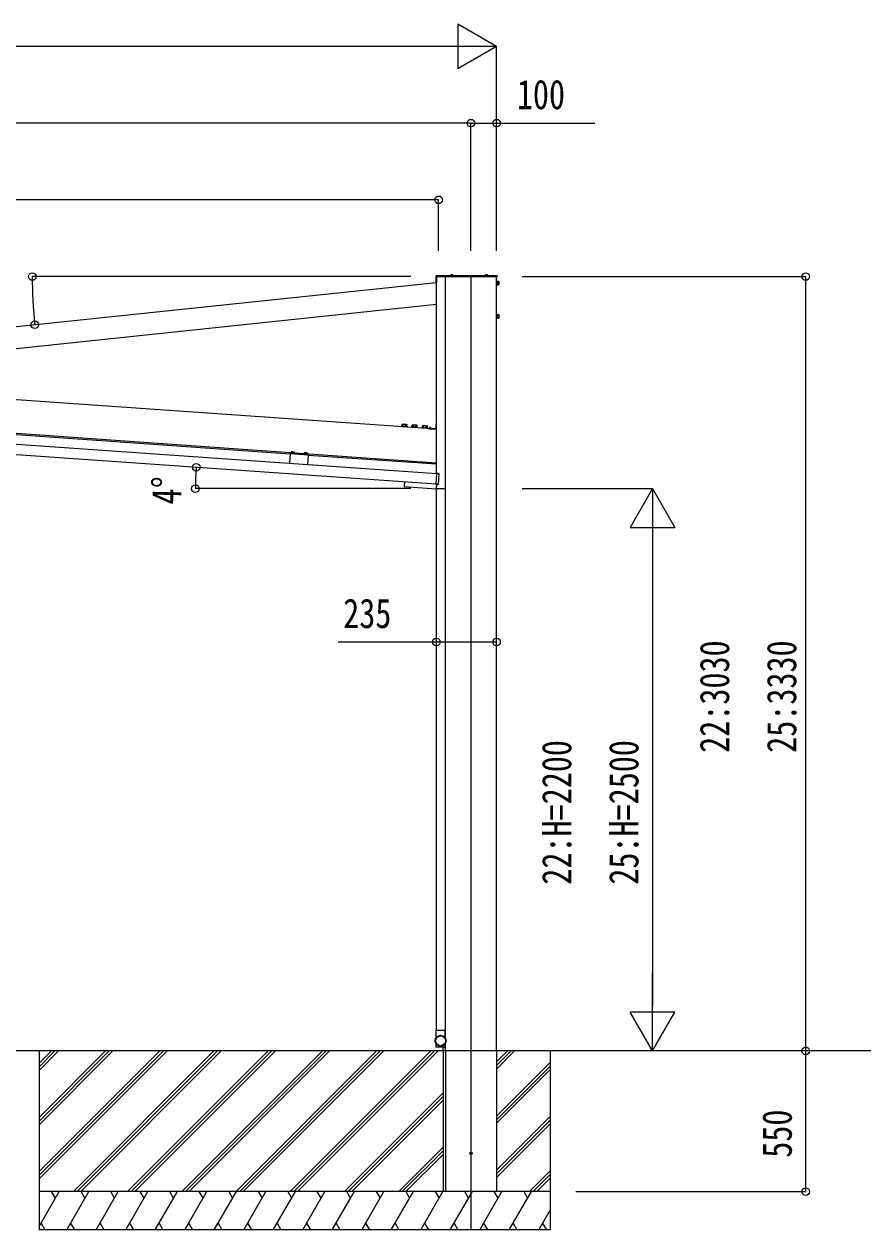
# Model space of a CAD drawing. Units: millimetres, scale not verified. Extents: x -14718 to 14718, y -10395 to 10395.
# Drawn here: x -950 to 2364, y -5948 to -1230 of the extents above; entities that cross this region are included whole.
import ezdxf
from ezdxf.enums import TextEntityAlignment as Align

# ---------------------------------------------------------------- set-up
doc = ezdxf.new("R2010")
doc.units = ezdxf.units.MM
doc.header["$LTSCALE"] = 40
for name, color, linetype in [('0-3_YKK_12', 2, 'Continuous'), ('0-4_YKK_13', 4, 'Continuous'), ('0-5_YKK_A1', 4, 'Continuous'), ('0-6_YKK_D', 6, 'Continuous')]:
    doc.layers.add(name, color=color, linetype=linetype)
doc.styles.add('ＭＳ ゴシック', font='')
doc.styles.get('ＭＳ ゴシック').set_extended_font_data('MS Gothic')

msp = doc.modelspace()

# ---------------------------------------------------------------- linework, layer by layer
at = {"layer": '0-3_YKK_12'}
msp.add_line((798.69, -2217.9), (798.69, -5947.9), dxfattribs=at)
at = {"layer": '0-4_YKK_13'}
for p, q in [((900.69, -2214.9), (663.19, -2214.9)), ((717.79, -2214.35), (717.79, -2214.15)), ((729.04, -2214.9), (718.34, -2214.9)), ((719, -2214.32), (718.91, -2214.57)), ((727.63, -2213.8), (719.75, -2213.8)), ((721.32, -2211.57), (722.54, -2214.03)), ((723.69, -2214.64), (722.54, -2214.03)), ((723.69, -2214.64), (724.83, -2214.03)), ((726.06, -2211.57), (724.83, -2214.03)), ((728.38, -2214.32), (728.47, -2214.57)), ((728.94, -2214.9), (728.59, -2214.9)), ((729.59, -2214.35), (729.59, -2214.15)), ((852.79, -2214.35), (852.79, -2214.15)), ((864.04, -2214.9), (853.34, -2214.9)), ((854, -2214.32), (853.91, -2214.57)), ((862.63, -2213.8), (854.75, -2213.8)), ((856.32, -2211.57), (857.54, -2214.03)), ((858.69, -2214.64), (857.54, -2214.03)), ((858.69, -2214.64), (859.83, -2214.03)), ((861.06, -2211.57), (859.83, -2214.03)), ((863.38, -2214.32), (863.47, -2214.57)), ((863.94, -2214.9), (863.59, -2214.9)), ((864.59, -2214.35), (864.59, -2214.15)), ((900.69, -2214.9), (900.69, -2217.9)), ((660.69, -2217.4), (660.69, -2240.9)), ((663.19, -2240.9), (660.69, -2240.9)), ((663.19, -2217.4), (663.19, -2240.9)), ((900.69, -2217.4), (663.19, -2217.4)), ((663.19, -2217.9), (900.69, -2217.9)), ((900.29, -2236.35), (901.89, -2236.35)), ((901.89, -2250.45), (900.29, -2250.45)), ((901.89, -2235.89), (906.81, -2235.89)), ((901.89, -2235.89), (901.89, -2250.9)), ((901.89, -2239.64), (906.81, -2239.64)), ((901.89, -2247.15), (906.81, -2247.15)), ((901.89, -2250.9), (906.81, -2250.9)), ((907.39, -2236.9), (906.81, -2235.89)), ((907.39, -2249.9), (906.81, -2250.9)), ((907.39, -2236.9), (907.39, -2249.9)), ((900.29, -2366.35), (901.89, -2366.35)), ((901.89, -2380.45), (900.29, -2380.45)), ((901.89, -2365.89), (906.81, -2365.89)), ((901.89, -2365.89), (901.89, -2380.9)), ((901.89, -2369.64), (906.81, -2369.64)), ((901.89, -2377.15), (906.81, -2377.15)), ((901.89, -2380.9), (906.81, -2380.9)), ((907.39, -2366.9), (906.81, -2365.89)), ((907.39, -2379.9), (906.81, -2380.9)), ((907.39, -2366.9), (907.39, -2379.9)), ((528.67, -2802.53), (529.11, -2796.3)), ((528.67, -2802.53), (548.25, -2803.89)), ((530.47, -2795.63), (529.11, -2796.3)), ((529.76, -2804.41), (529.88, -2802.61)), ((530.47, -2795.63), (547.43, -2796.82)), ((533.57, -2802.87), (534, -2796.64)), ((543.36, -2803.55), (543.79, -2797.33)), ((547.04, -2803.81), (546.92, -2805.61)), ((547.43, -2796.82), (548.69, -2797.67)), ((548.25, -2803.89), (548.69, -2797.67)), ((568.58, -2805.32), (569.01, -2799.09)), ((568.58, -2805.32), (588.16, -2806.68)), ((570.38, -2798.42), (569.01, -2799.09)), ((569.66, -2807.2), (569.79, -2805.4)), ((570.38, -2798.42), (587.33, -2799.61)), ((573.47, -2805.66), (573.91, -2799.43)), ((583.26, -2806.34), (583.7, -2800.12)), ((586.95, -2806.6), (586.82, -2808.4)), ((587.33, -2799.61), (588.59, -2800.46)), ((588.16, -2806.68), (588.59, -2800.46)), ((608.48, -2808.11), (608.91, -2801.88)), ((608.48, -2808.11), (628.06, -2809.48)), ((610.28, -2801.21), (608.91, -2801.88)), ((609.56, -2809.99), (609.69, -2808.19)), ((610.28, -2801.21), (627.24, -2802.4)), ((613.37, -2808.45), (613.81, -2802.22)), ((623.16, -2809.13), (623.6, -2802.91)), ((626.85, -2809.39), (626.72, -2811.19)), ((627.24, -2802.4), (628.5, -2803.25)), ((628.06, -2809.48), (628.5, -2803.25)), ((660.95, -2814.85), (633.02, -2812.89)), ((635.94, -2810.58), (635.9, -2811.09)), ((635.9, -2811.09), (643.38, -2811.61)), ((637.74, -2809.2), (638.51, -2811.12)), ((638.51, -2811.12), (638.79, -2811.29)), ((640.8, -2811.28), (640.5, -2811.41)), ((641.83, -2809.49), (640.8, -2811.28)), ((663.09, -2812.85), (663.09, -2794.85)), ((663.09, -2812.85), (663.09, -2794.85)), ((95.81, -2904.12), (95.56, -2907.67)), ((95.56, -2907.67), (107.08, -2908.47)), ((95.62, -2907.97), (95.64, -2907.67)), ((96.62, -2903.73), (95.81, -2904.12)), ((96.62, -2903.73), (106.59, -2904.43)), ((98.69, -2904.33), (98.44, -2907.87)), ((104.45, -2904.73), (104.2, -2908.27)), ((106.59, -2904.43), (107.33, -2904.93)), ((107.01, -2908.47), (106.99, -2908.77)), ((107.33, -2904.93), (107.08, -2908.47)), ((145.69, -2907.61), (145.44, -2911.16)), ((145.44, -2911.16), (156.96, -2911.96)), ((145.5, -2911.46), (145.52, -2911.16)), ((146.49, -2907.22), (145.69, -2907.61)), ((146.49, -2907.22), (156.47, -2907.92)), ((148.57, -2907.81), (148.32, -2911.36)), ((154.33, -2908.22), (154.08, -2911.76)), ((156.47, -2907.92), (157.21, -2908.42)), ((156.89, -2911.96), (156.87, -2912.26)), ((157.21, -2908.42), (156.96, -2911.96)), ((662.41, -3031.21), (665.39, -2988.54)), ((666.96, -2988.65), (665.39, -2988.54)), ((667.19, -2988.55), (673.08, -2988.97)), ((673.54, -2989.5), (670.61, -3031.4)), ((538, -3021.11), (536.71, -3039.56)), ((661.84, -3049.32), (537.64, -3040.63)), ((662.41, -3031.21), (663.97, -3031.32)), ((664.09, -3031.42), (662.9, -3048.39)), ((663.6, -3031.3), (663.6, -3031.3)), ((670.08, -3031.86), (664.2, -3031.45)), ((661.54, -5168.19), (661.28, -5197.04)), ((697.54, -5167.9), (661.84, -5167.9)), ((698.1, -5197.04), (697.84, -5168.19)), ((661.28, -5218.75), (661.41, -5232.6)), ((697.67, -5232.9), (661.71, -5232.9)), ((697.97, -5232.6), (698.1, -5218.75))]:
    msp.add_line(p, q, dxfattribs=at)
for points in [[(898.69, -2251.9), (898.69, -2234.9), (900.29, -2234.9), (900.29, -2251.9)], [(898.69, -2381.9), (898.69, -2364.9), (900.29, -2364.9), (900.29, -2381.9)], [(549.2, -2807.37), (527.25, -2805.83), (527.36, -2804.24), (549.31, -2805.77)], [(589.1, -2810.16), (567.16, -2808.62), (567.27, -2807.03), (589.21, -2808.56)], [(629, -2812.95), (607.06, -2811.41), (607.17, -2809.82), (629.12, -2811.35)]]:
    msp.add_lwpolyline(points, close=True, dxfattribs=at)
for points in [[(633.02, -2812.89), (633, -2813.23), (663.69, -2815.37), (663.69, -2794.85), (663.09, -2794.85)], [(660.95, -2814.85), (633.02, -2812.89), (633.16, -2810.9), (661.09, -2812.85)], [(635.94, -2810.58), (643.42, -2811.11), (643.38, -2811.61)], [(663.09, -2794.85), (661.09, -2794.85), (661.09, -2812.85)], [(98.56, -2903.87), (99.54, -2906.3), (101.37, -2907.44)], [(104.65, -2904.29), (103.33, -2906.56), (101.37, -2907.44)], [(148.44, -2907.35), (149.42, -2909.79), (151.25, -2910.93)], [(154.52, -2907.78), (153.21, -2910.05), (151.25, -2910.93)]]:
    msp.add_lwpolyline(points, dxfattribs=at)
for radius in [21.37, 21, 19.35]:
    msp.add_circle((679.69, -5207.89), radius, dxfattribs=at)
for centre, radius, start, end in [((663.19, -2217.4), 2.5, 90, 180), ((718.34, -2214.15), 0.55, 138.43917, 180), ((718.34, -2214.35), 0.545, 180, 270), ((723.69, -2218.9), 7.7, 41.56083, 138.43917), ((718.44, -2214.4), 0.5, 270, 340), ((719.75, -2214.6), 0.8, 90, 160), ((727.63, -2214.6), 0.8, 20, 90), ((728.94, -2214.4), 0.5, 200, 270), ((729.04, -2214.35), 0.545, 270, 0), ((729.04, -2214.15), 0.55, 0, 41.56083), ((853.34, -2214.15), 0.55, 138.43917, 180), ((853.34, -2214.35), 0.545, 180, 270), ((858.69, -2218.9), 7.7, 41.56083, 138.43917), ((853.44, -2214.4), 0.5, 270, 340), ((854.75, -2214.6), 0.8, 90, 160), ((862.63, -2214.6), 0.8, 20, 90), ((863.94, -2214.4), 0.5, 200, 270), ((864.04, -2214.35), 0.545, 270, 0), ((864.04, -2214.15), 0.55, 0, 41.56083), ((904.07, -2237.77), 3.32, 325.61575, 34.38425), ((894.97, -2243.4), 12.42, 342.41205, 17.58795), ((904.07, -2249.02), 3.32, 325.61575, 34.38425), ((904.07, -2367.77), 3.32, 325.61575, 34.38425), ((894.97, -2373.4), 12.42, 342.41205, 17.58795), ((904.07, -2379.02), 3.32, 325.61575, 34.38425), ((531.31, -2800.05), 4.34, 51.61575, 120.38425), ((537.82, -2812.43), 16.24, 68.41205, 103.58795), ((545.99, -2801.07), 4.34, 51.61575, 120.38425), ((571.21, -2802.84), 4.34, 51.61575, 120.38425), ((577.72, -2815.22), 16.24, 68.41205, 103.58795), ((585.89, -2803.87), 4.34, 51.61575, 120.38425), ((611.11, -2805.63), 4.34, 51.61575, 120.38425), ((617.62, -2818.01), 16.24, 68.41205, 103.58795), ((625.8, -2806.66), 4.34, 51.61575, 120.38425), ((639.5, -2813.37), 4.53, 30.06671, 141.93329), ((661.09, -2812.85), 2, 266, 0), ((661.09, -2812.85), 2, 266, 0), ((97.11, -2906.33), 2.56, 51.61708, 120.38292), ((100.94, -2913.61), 9.55, 68.41276, 103.58724), ((105.74, -2906.93), 2.56, 51.61708, 120.38292), ((146.98, -2909.82), 2.56, 51.61708, 120.38292), ((150.82, -2917.1), 9.55, 68.41276, 103.58724), ((155.62, -2910.42), 2.56, 51.61708, 120.38292), ((537.71, -3039.63), 1, 176, 266), ((661.91, -3048.32), 1, 266, 356), ((661.84, -5168.2), 0.3, 90, 179.5), ((697.54, -5168.2), 0.3, 0.5, 90), ((661.71, -5232.6), 0.3, 180.5, 270), ((697.67, -5232.6), 0.3, 270, 359.5)]:
    msp.add_arc(centre, radius, start, end, dxfattribs=at)
for centre, major_axis, ratio, start_param, end_param in [((667.17, -2988.85), (-0.021, -0.3), 0.998135, 3.1415927, 4.0284596), ((673.04, -2989.47), (0.379, 0.329), 0.99628, 5.4996506, 7.06672), ((664.22, -3031.15), (-0.021, -0.3), 0.998135, 5.3963184, 6.2831853), ((670.11, -3031.36), (0.329, -0.379), 0.99628, 5.4996506, 7.06672)]:
    msp.add_ellipse(centre, major_axis=major_axis, ratio=ratio, start_param=start_param, end_param=end_param, dxfattribs=at)
at = {"layer": '0-5_YKK_A1'}
for p, q in [((-2604.2, -2584.7), (663.69, -2241.23)), ((663.69, -2989.8), (663.69, -2217.9)), ((698.69, -5198.12), (698.69, -2217.9)), ((898.69, -5247.9), (898.69, -2217.9)), ((663.69, -2815.37), (-2174.22, -2616.93)), ((665.3, -2989.91), (-3926.88, -2668.8)), ((663.69, -2947.7), (-3524.62, -2654.82)), ((662.51, -3029.81), (-3929.67, -2708.7)), ((90.48, -2912.63), (-1892.8, -2773.94)), ((90.65, -2910.13), (87.9, -2949.54)), ((90.65, -2910.13), (161.48, -2915.09)), ((161.48, -2915.09), (158.73, -2954.49)), ((663.34, -2952.69), (161.31, -2917.58)), ((663.34, -2952.69), (663.69, -2947.7)), ((663.69, -5167.9), (663.69, -3037.16)), ((663.69, -3047.9), (698.69, -3047.9)), ((698.69, -5234.9), (689.69, -5234.9)), ((689.69, -5247.9), (689.69, -5234.9)), ((698.69, -5247.9), (698.69, -5217.67)), ((2363.69, -5247.9), (-3936.31, -5247.9)), ((-891.31, -5247.9), (-891.31, -5947.9)), ((-404.94, -5247.9), (-891.31, -5734.26)), ((-617.07, -5247.9), (-891.31, -5522.13)), ((-829.21, -5247.9), (-891.31, -5310)), ((-419.08, -5247.9), (-891.31, -5720.12)), ((-390.8, -5247.9), (-891.31, -5748.41)), ((-631.22, -5247.9), (-891.31, -5507.99)), ((-602.93, -5247.9), (-891.31, -5536.27)), ((-843.35, -5247.9), (-891.31, -5295.86)), ((-815.06, -5247.9), (-891.31, -5324.14)), ((-206.95, -5247.9), (-756.95, -5797.9)), ((-192.81, -5247.9), (-742.81, -5797.9)), ((-178.67, -5247.9), (-728.67, -5797.9)), ((5.18, -5247.9), (-544.82, -5797.9)), ((19.32, -5247.9), (-530.68, -5797.9)), ((33.46, -5247.9), (-516.54, -5797.9)), ((217.31, -5247.9), (-332.69, -5797.9)), ((231.45, -5247.9), (-318.55, -5797.9)), ((245.6, -5247.9), (-304.4, -5797.9)), ((429.44, -5247.9), (-120.56, -5797.9)), ((443.59, -5247.9), (-106.41, -5797.9)), ((457.73, -5247.9), (-92.27, -5797.9)), ((641.58, -5247.9), (91.58, -5797.9)), ((655.72, -5247.9), (105.72, -5797.9)), ((669.86, -5247.9), (119.86, -5797.9)), ((689.69, -5247.9), (689.69, -5797.9)), ((698.69, -5247.9), (698.69, -5797.9)), ((898.69, -5247.9), (898.69, -5797.9)), ((955.53, -5247.9), (898.69, -5304.74)), ((941.39, -5247.9), (898.69, -5290.59)), ((969.67, -5247.9), (898.69, -5318.88)), ((1108.69, -5247.9), (1108.69, -5947.9)), ((1108.69, -5292.73), (898.69, -5502.73)), ((1108.69, -5306.87), (898.69, -5516.87)), ((1108.69, -5321.01), (898.69, -5531.01)), ((689.69, -5411.91), (303.71, -5797.9)), ((689.69, -5426.06), (317.85, -5797.9)), ((689.69, -5440.2), (331.99, -5797.9)), ((1108.69, -5504.86), (898.69, -5714.86)), ((1108.69, -5519), (898.69, -5729)), ((1108.69, -5533.14), (898.69, -5743.14)), ((689.69, -5624.05), (515.84, -5797.9)), ((689.69, -5638.19), (529.98, -5797.9)), ((689.69, -5652.33), (544.12, -5797.9)), ((1108.69, -5716.99), (1027.78, -5797.9)), ((1108.69, -5731.13), (1041.93, -5797.9)), ((1108.69, -5745.27), (1056.07, -5797.9)), ((1108.69, -5797.9), (-891.31, -5797.9)), ((-891.31, -5934.83), (-812.25, -5797.9)), ((-827.25, -5823.88), (-842.25, -5797.9)), ((-783.38, -5947.9), (-696.78, -5797.9)), ((-711.78, -5823.88), (-726.78, -5797.9)), ((-667.91, -5947.9), (-581.31, -5797.9)), ((-596.31, -5823.88), (-611.31, -5797.9)), ((-552.44, -5947.9), (-465.84, -5797.9)), ((-480.84, -5823.88), (-495.84, -5797.9)), ((-436.97, -5947.9), (-350.37, -5797.9)), ((-365.37, -5823.88), (-380.37, -5797.9)), ((-321.5, -5947.9), (-234.9, -5797.9)), ((-249.9, -5823.88), (-264.9, -5797.9)), ((-206.03, -5947.9), (-119.43, -5797.9)), ((-149.43, -5797.9), (-134.43, -5823.88)), ((-90.56, -5947.9), (-3.96, -5797.9)), ((-33.96, -5797.9), (-18.96, -5823.88)), ((24.91, -5947.9), (111.51, -5797.9)), ((81.51, -5797.9), (96.51, -5823.88)), ((140.38, -5947.9), (226.98, -5797.9)), ((211.98, -5823.88), (196.98, -5797.9)), ((255.85, -5947.9), (342.45, -5797.9)), ((327.45, -5823.88), (312.45, -5797.9)), ((371.32, -5947.9), (457.92, -5797.9)), ((427.92, -5797.9), (442.92, -5823.88)), ((486.79, -5947.9), (573.39, -5797.9)), ((543.39, -5797.9), (558.39, -5823.88)), ((602.26, -5947.9), (688.86, -5797.9)), ((658.86, -5797.9), (673.86, -5823.88)), ((898.69, -5797.9), (689.69, -5797.9)), ((717.73, -5947.9), (804.33, -5797.9)), ((789.33, -5823.88), (774.33, -5797.9)), ((833.2, -5947.9), (919.8, -5797.9)), ((904.8, -5823.88), (889.8, -5797.9)), ((948.67, -5947.9), (1035.27, -5797.9)), ((1005.27, -5797.9), (1020.27, -5823.88)), ((1064.14, -5947.9), (1108.69, -5870.73)), ((-883.86, -5921.92), (-868.86, -5947.9)), ((-768.38, -5921.92), (-753.39, -5947.9)), ((-652.91, -5921.92), (-637.91, -5947.9)), ((-537.44, -5921.91), (-522.44, -5947.9)), ((-421.97, -5921.92), (-406.97, -5947.9)), ((-306.5, -5921.92), (-291.5, -5947.9)), ((-191.03, -5921.92), (-176.03, -5947.9)), ((-75.56, -5921.92), (-60.57, -5947.9)), ((39.91, -5921.92), (54.9, -5947.9)), ((155.38, -5921.92), (170.38, -5947.9)), ((270.85, -5921.92), (285.85, -5947.9)), ((386.32, -5921.92), (401.32, -5947.9)), ((501.79, -5921.92), (516.79, -5947.9)), ((617.26, -5921.92), (632.25, -5947.9)), ((732.73, -5921.92), (747.73, -5947.9)), ((848.2, -5921.92), (863.2, -5947.9)), ((963.67, -5921.92), (978.67, -5947.9)), ((1079.14, -5921.92), (1094.14, -5947.9)), ((1108.69, -5947.9), (-891.31, -5947.9))]:
    msp.add_line(p, q, dxfattribs=at)
msp.add_lwpolyline([(-2460.58, -2647.03), (-2118.78, -2611.1), (-2117.95, -2619.06), (663.69, -2326.7)], dxfattribs=at)
msp.add_circle((798.69, -5647.9), 4.5, dxfattribs=at)
at = {"layer": '0-6_YKK_D'}
for p, q in [((898.69, -1317.9), (747.14, -1230.4)), ((747.14, -1230.4), (747.14, -1405.4)), ((723.69, -1317.9), (-3761.31, -1317.9)), ((898.69, -1317.9), (595.58, -1317.9)), ((898.69, -1317.9), (747.14, -1405.4)), ((898.69, -2117.9), (898.69, -1316.9)), ((798.69, -1617.9), (-3936.31, -1617.9)), ((798.69, -2117.9), (798.69, -1616.9)), ((798.69, -2117.9), (798.69, -1616.9)), ((898.69, -2117.9), (898.69, -1616.9)), ((671.94, -1917.9), (-3936.31, -1917.9)), ((671.94, -2117.9), (671.94, -1916.9)), ((562.69, -2217.9), (-919.07, -2217.9)), ((998.69, -2217.9), (2109.69, -2217.9)), ((2108.69, -5247.9), (2108.69, -2217.9)), ((562.69, -3047.9), (-280.48, -3047.9)), ((998.69, -3047.9), (1509.69, -3047.9)), ((1508.69, -3047.9), (1421.19, -3199.45)), ((1508.69, -3047.9), (1596.19, -3199.45)), ((1508.69, -3047.9), (1508.69, -3351)), ((1421.19, -3199.45), (1596.19, -3199.45)), ((1508.69, -3222.9), (1508.69, -5072.9)), ((1508.69, -5247.9), (1508.69, -4944.79)), ((1508.69, -5247.9), (1421.19, -5096.34)), ((1596.19, -5096.34), (1421.19, -5096.34)), ((1508.69, -5247.9), (1596.19, -5096.34)), ((2108.69, -5797.9), (2108.69, -5247.9)), ((1208.69, -5797.9), (2109.69, -5797.9))]:
    msp.add_line(p, q, dxfattribs=at)
for points in [[(798.69, -1617.9), (898.69, -1617.9), (1283.79, -1617.9)], [(898.69, -3647.9), (663.69, -3647.9), (278.59, -3647.9)]]:
    msp.add_lwpolyline(points, dxfattribs=at)
for centre in [(798.69, -1617.9), (798.69, -1617.9), (898.69, -1617.9), (671.94, -1917.9), (-918.07, -2217.9), (2108.69, -2217.9), (-908.19, -2406.44), (-276.55, -2964.15), (-279.48, -3047.9), (663.69, -3647.9), (898.69, -3647.9), (2108.69, -5247.9), (2108.69, -5247.9), (2108.69, -5797.9)]:
    msp.add_circle(centre, 14.88, dxfattribs=at)
for centre, radius, start, end in [((885.69, -2217.9), 1803.76, 180, 186), ((921.07, -3047.9), 1200.55, 176, 180)]:
    msp.add_arc(centre, radius, start, end, dxfattribs=at)

# ---------------------------------------------------------------- texts
at = {"layer": '0-6_YKK_D', "style": 'ＭＳ ゴシック', "width": 0.8}
for s, p in [('100', (978.19, -1597.9)), ('235', (298.59, -3627.9))]:
    msp.add_text(s, height=115.5, dxfattribs=at).set_placement(p, align=Align.BOTTOM_LEFT)
for s, rotation, p in [('4°', 88.667, (-301.3, -3111.87)), ('22:3030', 90, (1843.86, -4081.5)), ('25:3330', 90, (2106.36, -4081.5)), ('22:H=2200', 90, (1226.19, -4597.3)), ('25:H=2500', 90, (1488.69, -4597.3)), ('550', 90, (2088.69, -5665.7))]:
    msp.add_text(s, height=115.5, rotation=rotation, dxfattribs=at).set_placement(p, align=Align.BOTTOM_LEFT)

doc.saveas('drawing.dxf')
